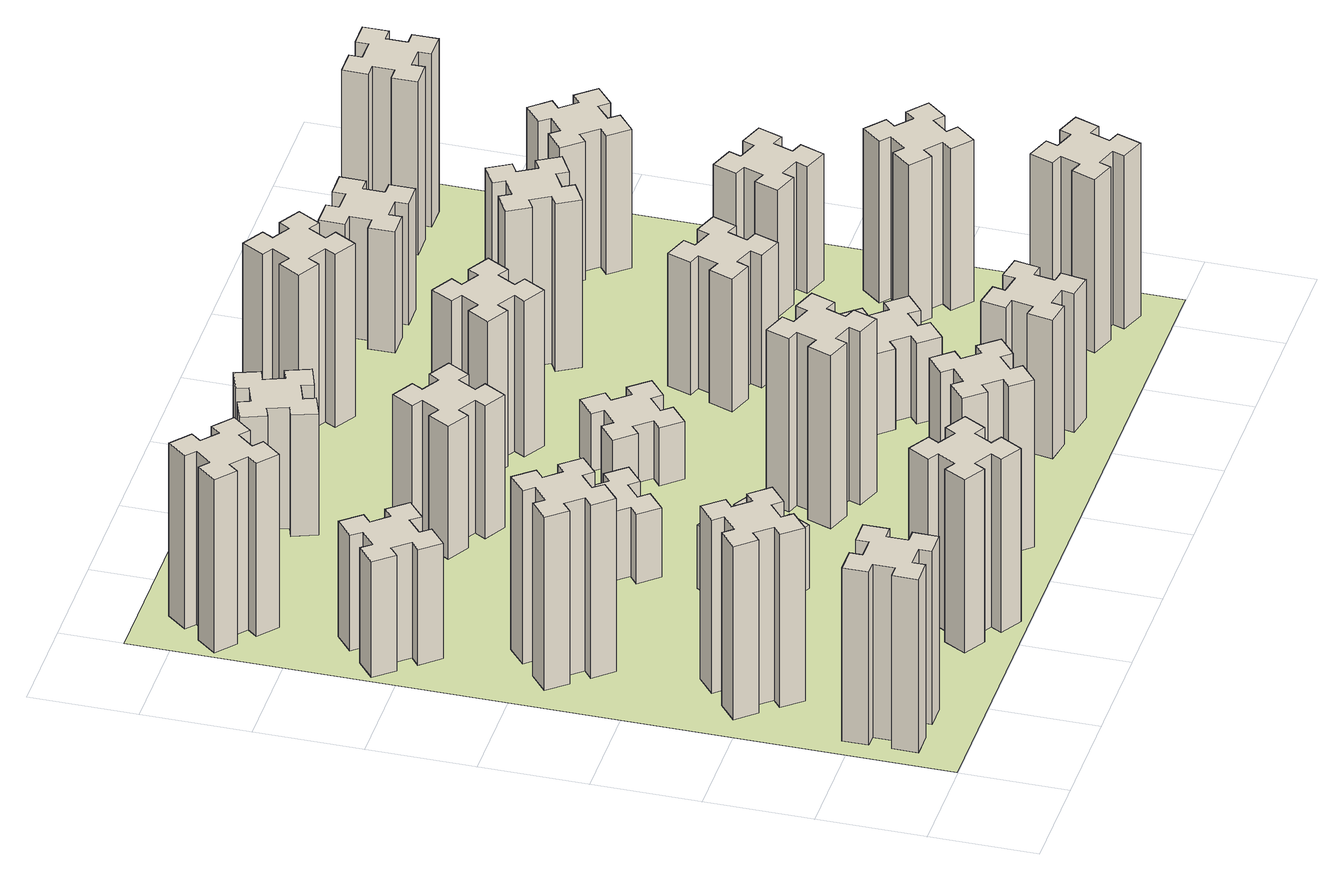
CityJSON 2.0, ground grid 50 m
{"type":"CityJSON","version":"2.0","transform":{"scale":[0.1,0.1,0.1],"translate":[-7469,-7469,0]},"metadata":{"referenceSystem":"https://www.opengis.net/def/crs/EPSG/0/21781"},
"CityObjects":{
"building1":{"type":"Building","attributes":{"class":"1000","function":"1000","usage":"1000","yearOfConstruction":2016,"roofType":"1000","measuredHeight":90,"storeysAboveGround":30,"storeysBelowGround":0},"geometry":[{"type":"Solid","lod":"1","boundaries":[[[[0,1,2,3,4,5,6,7,8,9,10,11,12,13,14,15,16,17,18,19]],[[17,16,20,21]],[[16,15,22,20]],[[15,14,23,22]],[[14,13,24,23]],[[13,12,25,24]],[[12,11,26,25]],[[11,10,27,26]],[[10,9,28,27]],[[9,8,29,28]],[[8,7,30,29]],[[7,6,31,30]],[[6,5,32,31]],[[5,4,33,32]],[[4,3,34,33]],[[3,2,35,34]],[[2,1,36,35]],[[1,0,37,36]],[[0,19,38,37]],[[19,18,39,38]],[[18,17,21,39]],[[24,25,26,27,28,29,30,31,32,33,34,35,36,37,38,39,21,20,22,23]]]]}]},
"building2":{"type":"Building","attributes":{"class":"1000","function":"1000","usage":"1000","yearOfConstruction":2016,"roofType":"1000","measuredHeight":90,"storeysAboveGround":30,"storeysBelowGround":0},"geometry":[{"type":"Solid","lod":"1","boundaries":[[[[40,41,42,43,44,45,46,47,48,49,50,51,52,53,54,55,56,57,58,59]],[[57,56,60,61]],[[56,55,62,60]],[[55,54,63,62]],[[54,53,64,63]],[[53,52,65,64]],[[52,51,66,65]],[[51,50,67,66]],[[50,49,68,67]],[[49,48,69,68]],[[48,47,70,69]],[[47,46,71,70]],[[46,45,72,71]],[[45,44,73,72]],[[44,43,74,73]],[[43,42,75,74]],[[42,41,76,75]],[[41,40,77,76]],[[40,59,78,77]],[[59,58,79,78]],[[58,57,61,79]],[[64,65,66,67,68,69,70,71,72,73,74,75,76,77,78,79,61,60,62,63]]]]}]},
"building3":{"type":"Building","attributes":{"class":"1000","function":"1000","usage":"1000","yearOfConstruction":2016,"roofType":"1000","measuredHeight":90,"storeysAboveGround":30,"storeysBelowGround":0},"geometry":[{"type":"Solid","lod":"1","boundaries":[[[[80,81,82,83,84,85,86,87,88,89,90,91,92,93,94,95,96,97,98,99]],[[97,96,100,101]],[[96,95,102,100]],[[95,94,103,102]],[[94,93,104,103]],[[93,92,105,104]],[[92,91,106,105]],[[91,90,107,106]],[[90,89,108,107]],[[89,88,109,108]],[[88,87,110,109]],[[87,86,111,110]],[[86,85,112,111]],[[85,84,113,112]],[[84,83,114,113]],[[83,82,115,114]],[[82,81,116,115]],[[81,80,117,116]],[[80,99,118,117]],[[99,98,119,118]],[[98,97,101,119]],[[104,105,106,107,108,109,110,111,112,113,114,115,116,117,118,119,101,100,102,103]]]]}]},
"building4":{"type":"Building","attributes":{"class":"1000","function":"1000","usage":"1000","yearOfConstruction":2016,"roofType":"1000","measuredHeight":60,"storeysAboveGround":30,"storeysBelowGround":0},"geometry":[{"type":"Solid","lod":"1","boundaries":[[[[120,121,122,123,124,125,126,127,128,129,130,131,132,133,134,135,136,137,138,139]],[[137,136,140,141]],[[136,135,142,140]],[[135,134,143,142]],[[134,133,144,143]],[[133,132,145,144]],[[132,131,146,145]],[[131,130,147,146]],[[130,129,148,147]],[[129,128,149,148]],[[128,127,150,149]],[[127,126,151,150]],[[126,125,152,151]],[[125,124,153,152]],[[124,123,154,153]],[[123,122,155,154]],[[122,121,156,155]],[[121,120,157,156]],[[120,139,158,157]],[[139,138,159,158]],[[138,137,141,159]],[[144,145,146,147,148,149,150,151,152,153,154,155,156,157,158,159,141,140,142,143]]]]}]},
"building5":{"type":"Building","attributes":{"class":"1000","function":"1000","usage":"1000","yearOfConstruction":2016,"roofType":"1000","measuredHeight":90,"storeysAboveGround":30,"storeysBelowGround":0},"geometry":[{"type":"Solid","lod":"1","boundaries":[[[[160,161,162,163,164,165,166,167,168,169,170,171,172,173,174,175,176,177,178,179]],[[177,176,180,181]],[[176,175,182,180]],[[175,174,183,182]],[[174,173,184,183]],[[173,172,185,184]],[[172,171,186,185]],[[171,170,187,186]],[[170,169,188,187]],[[169,168,189,188]],[[168,167,190,189]],[[167,166,191,190]],[[166,165,192,191]],[[165,164,193,192]],[[164,163,194,193]],[[163,162,195,194]],[[162,161,196,195]],[[161,160,197,196]],[[160,179,198,197]],[[179,178,199,198]],[[178,177,181,199]],[[184,185,186,187,188,189,190,191,192,193,194,195,196,197,198,199,181,180,182,183]]]]}]},
"building6":{"type":"Building","attributes":{"class":"1000","function":"1000","usage":"1000","yearOfConstruction":2016,"roofType":"1000","measuredHeight":90,"storeysAboveGround":30,"storeysBelowGround":0},"geometry":[{"type":"Solid","lod":"1","boundaries":[[[[200,201,202,203,204,205,206,207,208,209,210,211,212,213,214,215,216,217,218,219]],[[217,216,220,221]],[[216,215,222,220]],[[215,214,223,222]],[[214,213,224,223]],[[213,212,225,224]],[[212,211,226,225]],[[211,210,227,226]],[[210,209,228,227]],[[209,208,229,228]],[[208,207,230,229]],[[207,206,231,230]],[[206,205,232,231]],[[205,204,233,232]],[[204,203,234,233]],[[203,202,235,234]],[[202,201,236,235]],[[201,200,237,236]],[[200,219,238,237]],[[219,218,239,238]],[[218,217,221,239]],[[224,225,226,227,228,229,230,231,232,233,234,235,236,237,238,239,221,220,222,223]]]]}]},
"building7":{"type":"Building","attributes":{"class":"1000","function":"1000","usage":"1000","yearOfConstruction":2016,"roofType":"1000","measuredHeight":33,"storeysAboveGround":30,"storeysBelowGround":0},"geometry":[{"type":"Solid","lod":"1","boundaries":[[[[240,241,242,243,244,245,246,247,248,249,250,251,252,253,254,255,256,257,258,259]],[[257,256,260,261]],[[256,255,262,260]],[[255,254,263,262]],[[254,253,264,263]],[[253,252,265,264]],[[252,251,266,265]],[[251,250,267,266]],[[250,249,268,267]],[[249,248,269,268]],[[248,247,270,269]],[[247,246,271,270]],[[246,245,272,271]],[[245,244,273,272]],[[244,243,274,273]],[[243,242,275,274]],[[242,241,276,275]],[[241,240,277,276]],[[240,259,278,277]],[[259,258,279,278]],[[258,257,261,279]],[[264,265,266,267,268,269,270,271,272,273,274,275,276,277,278,279,261,260,262,263]]]]}]},
"building8":{"type":"Building","attributes":{"class":"1000","function":"1000","usage":"1000","yearOfConstruction":2016,"roofType":"1000","measuredHeight":36,"storeysAboveGround":30,"storeysBelowGround":0},"geometry":[{"type":"Solid","lod":"1","boundaries":[[[[280,281,282,283,284,285,286,287,288,289,290,291,292,293,294,295,296,297,298,299]],[[297,296,300,301]],[[296,295,302,300]],[[295,294,303,302]],[[294,293,304,303]],[[293,292,305,304]],[[292,291,306,305]],[[291,290,307,306]],[[290,289,308,307]],[[289,288,309,308]],[[288,287,310,309]],[[287,286,311,310]],[[286,285,312,311]],[[285,284,313,312]],[[284,283,314,313]],[[283,282,315,314]],[[282,281,316,315]],[[281,280,317,316]],[[280,299,318,317]],[[299,298,319,318]],[[298,297,301,319]],[[304,305,306,307,308,309,310,311,312,313,314,315,316,317,318,319,301,300,302,303]]]]}]},
"building9":{"type":"Building","attributes":{"class":"1000","function":"1000","usage":"1000","yearOfConstruction":2016,"roofType":"1000","measuredHeight":87,"storeysAboveGround":30,"storeysBelowGround":0},"geometry":[{"type":"Solid","lod":"1","boundaries":[[[[320,321,322,323,324,325,326,327,328,329,330,331,332,333,334,335,336,337,338,339]],[[337,336,340,341]],[[336,335,342,340]],[[335,334,343,342]],[[334,333,344,343]],[[333,332,345,344]],[[332,331,346,345]],[[331,330,347,346]],[[330,329,348,347]],[[329,328,349,348]],[[328,327,350,349]],[[327,326,351,350]],[[326,325,352,351]],[[325,324,353,352]],[[324,323,354,353]],[[323,322,355,354]],[[322,321,356,355]],[[321,320,357,356]],[[320,339,358,357]],[[339,338,359,358]],[[338,337,341,359]],[[344,345,346,347,348,349,350,351,352,353,354,355,356,357,358,359,341,340,342,343]]]]}]},
"building10":{"type":"Building","attributes":{"class":"1000","function":"1000","usage":"1000","yearOfConstruction":2016,"roofType":"1000","measuredHeight":69,"storeysAboveGround":30,"storeysBelowGround":0},"geometry":[{"type":"Solid","lod":"1","boundaries":[[[[360,361,362,363,364,365,366,367,368,369,370,371,372,373,374,375,376,377,378,379]],[[377,376,380,381]],[[376,375,382,380]],[[375,374,383,382]],[[374,373,384,383]],[[373,372,385,384]],[[372,371,386,385]],[[371,370,387,386]],[[370,369,388,387]],[[369,368,389,388]],[[368,367,390,389]],[[367,366,391,390]],[[366,365,392,391]],[[365,364,393,392]],[[364,363,394,393]],[[363,362,395,394]],[[362,361,396,395]],[[361,360,397,396]],[[360,379,398,397]],[[379,378,399,398]],[[378,377,381,399]],[[384,385,386,387,388,389,390,391,392,393,394,395,396,397,398,399,381,380,382,383]]]]}]},
"building11":{"type":"Building","attributes":{"class":"1000","function":"1000","usage":"1000","yearOfConstruction":2016,"roofType":"1000","measuredHeight":63,"storeysAboveGround":30,"storeysBelowGround":0},"geometry":[{"type":"Solid","lod":"1","boundaries":[[[[400,401,402,403,404,405,406,407,408,409,410,411,412,413,414,415,416,417,418,419]],[[417,416,420,421]],[[416,415,422,420]],[[415,414,423,422]],[[414,413,424,423]],[[413,412,425,424]],[[412,411,426,425]],[[411,410,427,426]],[[410,409,428,427]],[[409,408,429,428]],[[408,407,430,429]],[[407,406,431,430]],[[406,405,432,431]],[[405,404,433,432]],[[404,403,434,433]],[[403,402,435,434]],[[402,401,436,435]],[[401,400,437,436]],[[400,419,438,437]],[[419,418,439,438]],[[418,417,421,439]],[[424,425,426,427,428,429,430,431,432,433,434,435,436,437,438,439,421,420,422,423]]]]}]},
"building12":{"type":"Building","attributes":{"class":"1000","function":"1000","usage":"1000","yearOfConstruction":2016,"roofType":"1000","measuredHeight":90,"storeysAboveGround":30,"storeysBelowGround":0},"geometry":[{"type":"Solid","lod":"1","boundaries":[[[[440,441,442,443,444,445,446,447,448,449,450,451,452,453,454,455,456,457,458,459]],[[457,456,460,461]],[[456,455,462,460]],[[455,454,463,462]],[[454,453,464,463]],[[453,452,465,464]],[[452,451,466,465]],[[451,450,467,466]],[[450,449,468,467]],[[449,448,469,468]],[[448,447,470,469]],[[447,446,471,470]],[[446,445,472,471]],[[445,444,473,472]],[[444,443,474,473]],[[443,442,475,474]],[[442,441,476,475]],[[441,440,477,476]],[[440,459,478,477]],[[459,458,479,478]],[[458,457,461,479]],[[464,465,466,467,468,469,470,471,472,473,474,475,476,477,478,479,461,460,462,463]]]]}]},
"building13":{"type":"Building","attributes":{"class":"1000","function":"1000","usage":"1000","yearOfConstruction":2016,"roofType":"1000","measuredHeight":30,"storeysAboveGround":30,"storeysBelowGround":0},"geometry":[{"type":"Solid","lod":"1","boundaries":[[[[480,481,482,483,484,485,486,487,488,489,490,491,492,493,494,495,496,497,498,499]],[[497,496,500,501]],[[496,495,502,500]],[[495,494,503,502]],[[494,493,504,503]],[[493,492,505,504]],[[492,491,506,505]],[[491,490,507,506]],[[490,489,508,507]],[[489,488,509,508]],[[488,487,510,509]],[[487,486,511,510]],[[486,485,512,511]],[[485,484,513,512]],[[484,483,514,513]],[[483,482,515,514]],[[482,481,516,515]],[[481,480,517,516]],[[480,499,518,517]],[[499,498,519,518]],[[498,497,501,519]],[[504,505,506,507,508,509,510,511,512,513,514,515,516,517,518,519,501,500,502,503]]]]}]},
"building14":{"type":"Building","attributes":{"class":"1000","function":"1000","usage":"1000","yearOfConstruction":2016,"roofType":"1000","measuredHeight":81,"storeysAboveGround":30,"storeysBelowGround":0},"geometry":[{"type":"Solid","lod":"1","boundaries":[[[[520,521,522,523,524,525,526,527,528,529,530,531,532,533,534,535,536,537,538,539]],[[537,536,540,541]],[[536,535,542,540]],[[535,534,543,542]],[[534,533,544,543]],[[533,532,545,544]],[[532,531,546,545]],[[531,530,547,546]],[[530,529,548,547]],[[529,528,549,548]],[[528,527,550,549]],[[527,526,551,550]],[[526,525,552,551]],[[525,524,553,552]],[[524,523,554,553]],[[523,522,555,554]],[[522,521,556,555]],[[521,520,557,556]],[[520,539,558,557]],[[539,538,559,558]],[[538,537,541,559]],[[544,545,546,547,548,549,550,551,552,553,554,555,556,557,558,559,541,540,542,543]]]]}]},
"building15":{"type":"Building","attributes":{"class":"1000","function":"1000","usage":"1000","yearOfConstruction":2016,"roofType":"1000","measuredHeight":72,"storeysAboveGround":30,"storeysBelowGround":0},"geometry":[{"type":"Solid","lod":"1","boundaries":[[[[560,561,562,563,564,565,566,567,568,569,570,571,572,573,574,575,576,577,578,579]],[[577,576,580,581]],[[576,575,582,580]],[[575,574,583,582]],[[574,573,584,583]],[[573,572,585,584]],[[572,571,586,585]],[[571,570,587,586]],[[570,569,588,587]],[[569,568,589,588]],[[568,567,590,589]],[[567,566,591,590]],[[566,565,592,591]],[[565,564,593,592]],[[564,563,594,593]],[[563,562,595,594]],[[562,561,596,595]],[[561,560,597,596]],[[560,579,598,597]],[[579,578,599,598]],[[578,577,581,599]],[[584,585,586,587,588,589,590,591,592,593,594,595,596,597,598,599,581,580,582,583]]]]}]},
"building16":{"type":"Building","attributes":{"class":"1000","function":"1000","usage":"1000","yearOfConstruction":2016,"roofType":"1000","measuredHeight":90,"storeysAboveGround":30,"storeysBelowGround":0},"geometry":[{"type":"Solid","lod":"1","boundaries":[[[[600,601,602,603,604,605,606,607,608,609,610,611,612,613,614,615,616,617,618,619]],[[617,616,620,621]],[[616,615,622,620]],[[615,614,623,622]],[[614,613,624,623]],[[613,612,625,624]],[[612,611,626,625]],[[611,610,627,626]],[[610,609,628,627]],[[609,608,629,628]],[[608,607,630,629]],[[607,606,631,630]],[[606,605,632,631]],[[605,604,633,632]],[[604,603,634,633]],[[603,602,635,634]],[[602,601,636,635]],[[601,600,637,636]],[[600,619,638,637]],[[619,618,639,638]],[[618,617,621,639]],[[624,625,626,627,628,629,630,631,632,633,634,635,636,637,638,639,621,620,622,623]]]]}]},
"building17":{"type":"Building","attributes":{"class":"1000","function":"1000","usage":"1000","yearOfConstruction":2016,"roofType":"1000","measuredHeight":42,"storeysAboveGround":30,"storeysBelowGround":0},"geometry":[{"type":"Solid","lod":"1","boundaries":[[[[640,641,642,643,644,645,646,647,648,649,650,651,652,653,654,655,656,657,658,659]],[[657,656,660,661]],[[656,655,662,660]],[[655,654,663,662]],[[654,653,664,663]],[[653,652,665,664]],[[652,651,666,665]],[[651,650,667,666]],[[650,649,668,667]],[[649,648,669,668]],[[648,647,670,669]],[[647,646,671,670]],[[646,645,672,671]],[[645,644,673,672]],[[644,643,674,673]],[[643,642,675,674]],[[642,641,676,675]],[[641,640,677,676]],[[640,659,678,677]],[[659,658,679,678]],[[658,657,661,679]],[[664,665,666,667,668,669,670,671,672,673,674,675,676,677,678,679,661,660,662,663]]]]}]},
"building18":{"type":"Building","attributes":{"class":"1000","function":"1000","usage":"1000","yearOfConstruction":2016,"roofType":"1000","measuredHeight":69,"storeysAboveGround":30,"storeysBelowGround":0},"geometry":[{"type":"Solid","lod":"1","boundaries":[[[[680,681,682,683,684,685,686,687,688,689,690,691,692,693,694,695,696,697,698,699]],[[697,696,700,701]],[[696,695,702,700]],[[695,694,703,702]],[[694,693,704,703]],[[693,692,705,704]],[[692,691,706,705]],[[691,690,707,706]],[[690,689,708,707]],[[689,688,709,708]],[[688,687,710,709]],[[687,686,711,710]],[[686,685,712,711]],[[685,684,713,712]],[[684,683,714,713]],[[683,682,715,714]],[[682,681,716,715]],[[681,680,717,716]],[[680,699,718,717]],[[699,698,719,718]],[[698,697,701,719]],[[704,705,706,707,708,709,710,711,712,713,714,715,716,717,718,719,701,700,702,703]]]]}]},
"building19":{"type":"Building","attributes":{"class":"1000","function":"1000","usage":"1000","yearOfConstruction":2016,"roofType":"1000","measuredHeight":87,"storeysAboveGround":30,"storeysBelowGround":0},"geometry":[{"type":"Solid","lod":"1","boundaries":[[[[720,721,722,723,724,725,726,727,728,729,730,731,732,733,734,735,736,737,738,739]],[[737,736,740,741]],[[736,735,742,740]],[[735,734,743,742]],[[734,733,744,743]],[[733,732,745,744]],[[732,731,746,745]],[[731,730,747,746]],[[730,729,748,747]],[[729,728,749,748]],[[728,727,750,749]],[[727,726,751,750]],[[726,725,752,751]],[[725,724,753,752]],[[724,723,754,753]],[[723,722,755,754]],[[722,721,756,755]],[[721,720,757,756]],[[720,739,758,757]],[[739,738,759,758]],[[738,737,741,759]],[[744,745,746,747,748,749,750,751,752,753,754,755,756,757,758,759,741,740,742,743]]]]}]},
"building20":{"type":"Building","attributes":{"class":"1000","function":"1000","usage":"1000","yearOfConstruction":2016,"roofType":"1000","measuredHeight":90,"storeysAboveGround":30,"storeysBelowGround":0},"geometry":[{"type":"Solid","lod":"1","boundaries":[[[[760,761,762,763,764,765,766,767,768,769,770,771,772,773,774,775,776,777,778,779]],[[777,776,780,781]],[[776,775,782,780]],[[775,774,783,782]],[[774,773,784,783]],[[773,772,785,784]],[[772,771,786,785]],[[771,770,787,786]],[[770,769,788,787]],[[769,768,789,788]],[[768,767,790,789]],[[767,766,791,790]],[[766,765,792,791]],[[765,764,793,792]],[[764,763,794,793]],[[763,762,795,794]],[[762,761,796,795]],[[761,760,797,796]],[[760,779,798,797]],[[779,778,799,798]],[[778,777,781,799]],[[784,785,786,787,788,789,790,791,792,793,794,795,796,797,798,799,781,780,782,783]]]]}]},
"building21":{"type":"Building","attributes":{"class":"1000","function":"1000","usage":"1000","yearOfConstruction":2016,"roofType":"1000","measuredHeight":63,"storeysAboveGround":30,"storeysBelowGround":0},"geometry":[{"type":"Solid","lod":"1","boundaries":[[[[800,801,802,803,804,805,806,807,808,809,810,811,812,813,814,815,816,817,818,819]],[[817,816,820,821]],[[816,815,822,820]],[[815,814,823,822]],[[814,813,824,823]],[[813,812,825,824]],[[812,811,826,825]],[[811,810,827,826]],[[810,809,828,827]],[[809,808,829,828]],[[808,807,830,829]],[[807,806,831,830]],[[806,805,832,831]],[[805,804,833,832]],[[804,803,834,833]],[[803,802,835,834]],[[802,801,836,835]],[[801,800,837,836]],[[800,819,838,837]],[[819,818,839,838]],[[818,817,821,839]],[[824,825,826,827,828,829,830,831,832,833,834,835,836,837,838,839,821,820,822,823]]]]}]},
"building22":{"type":"Building","attributes":{"class":"1000","function":"1000","usage":"1000","yearOfConstruction":2016,"roofType":"1000","measuredHeight":84,"storeysAboveGround":30,"storeysBelowGround":0},"geometry":[{"type":"Solid","lod":"1","boundaries":[[[[840,841,842,843,844,845,846,847,848,849,850,851,852,853,854,855,856,857,858,859]],[[857,856,860,861]],[[856,855,862,860]],[[855,854,863,862]],[[854,853,864,863]],[[853,852,865,864]],[[852,851,866,865]],[[851,850,867,866]],[[850,849,868,867]],[[849,848,869,868]],[[848,847,870,869]],[[847,846,871,870]],[[846,845,872,871]],[[845,844,873,872]],[[844,843,874,873]],[[843,842,875,874]],[[842,841,876,875]],[[841,840,877,876]],[[840,859,878,877]],[[859,858,879,878]],[[858,857,861,879]],[[864,865,866,867,868,869,870,871,872,873,874,875,876,877,878,879,861,860,862,863]]]]}]},
"building23":{"type":"Building","attributes":{"class":"1000","function":"1000","usage":"1000","yearOfConstruction":2016,"roofType":"1000","measuredHeight":66,"storeysAboveGround":30,"storeysBelowGround":0},"geometry":[{"type":"Solid","lod":"1","boundaries":[[[[880,881,882,883,884,885,886,887,888,889,890,891,892,893,894,895,896,897,898,899]],[[897,896,900,901]],[[896,895,902,900]],[[895,894,903,902]],[[894,893,904,903]],[[893,892,905,904]],[[892,891,906,905]],[[891,890,907,906]],[[890,889,908,907]],[[889,888,909,908]],[[888,887,910,909]],[[887,886,911,910]],[[886,885,912,911]],[[885,884,913,912]],[[884,883,914,913]],[[883,882,915,914]],[[882,881,916,915]],[[881,880,917,916]],[[880,899,918,917]],[[899,898,919,918]],[[898,897,901,919]],[[904,905,906,907,908,909,910,911,912,913,914,915,916,917,918,919,901,900,902,903]]]]}]},
"building24":{"type":"Building","attributes":{"class":"1000","function":"1000","usage":"1000","yearOfConstruction":2016,"roofType":"1000","measuredHeight":72,"storeysAboveGround":30,"storeysBelowGround":0},"geometry":[{"type":"Solid","lod":"1","boundaries":[[[[920,921,922,923,924,925,926,927,928,929,930,931,932,933,934,935,936,937,938,939]],[[937,936,940,941]],[[936,935,942,940]],[[935,934,943,942]],[[934,933,944,943]],[[933,932,945,944]],[[932,931,946,945]],[[931,930,947,946]],[[930,929,948,947]],[[929,928,949,948]],[[928,927,950,949]],[[927,926,951,950]],[[926,925,952,951]],[[925,924,953,952]],[[924,923,954,953]],[[923,922,955,954]],[[922,921,956,955]],[[921,920,957,956]],[[920,939,958,957]],[[939,938,959,958]],[[938,937,941,959]],[[944,945,946,947,948,949,950,951,952,953,954,955,956,957,958,959,941,940,942,943]]]]}]},
"building25":{"type":"Building","attributes":{"class":"1000","function":"1000","usage":"1000","yearOfConstruction":2016,"roofType":"1000","measuredHeight":90,"storeysAboveGround":30,"storeysBelowGround":0},"geometry":[{"type":"Solid","lod":"1","boundaries":[[[[960,961,962,963,964,965,966,967,968,969,970,971,972,973,974,975,976,977,978,979]],[[977,976,980,981]],[[976,975,982,980]],[[975,974,983,982]],[[974,973,984,983]],[[973,972,985,984]],[[972,971,986,985]],[[971,970,987,986]],[[970,969,988,987]],[[969,968,989,988]],[[968,967,990,989]],[[967,966,991,990]],[[966,965,992,991]],[[965,964,993,992]],[[964,963,994,993]],[[963,962,995,994]],[[962,961,996,995]],[[961,960,997,996]],[[960,979,998,997]],[[979,978,999,998]],[[978,977,981,999]],[[984,985,986,987,988,989,990,991,992,993,994,995,996,997,998,999,981,980,982,983]]]]}]},
"landuse1":{"type":"LandUse","attributes":{"name":"plot1","function":"1010"},"geometry":[{"type":"MultiSurface","lod":"1","boundaries":[[[1000,1001,1002,1003]]]}]}
},
"vertices":[
[165,425,0],[165,325,0],[105,325,0],[105,205,0],[225,205,0],[225,265,0],[325,265,0],[325,205,0],[445,205,0],[445,325,0],[385,325,0],[385,425,0],[445,425,0],[445,545,0],[325,545,0],[325,485,0],[225,485,0],[225,545,0],[105,545,0],[105,425,0],[225,485,900],[225,545,900],[325,485,900],[325,545,900],[445,545,900],[445,425,900],[385,425,900],[385,325,900],[445,325,900],[445,205,900],[325,205,900],[325,265,900],[225,265,900],[225,205,900],[105,205,900],[105,325,900],[165,325,900],[165,425,900],[105,425,900],[105,545,900],
[492,1048,0],[427,1124,0],[473,1163,0],[396,1255,0],[304,1178,0],[343,1132,0],[266,1067,0],[228,1113,0],[136,1036,0],[213,944,0],[259,983,0],[323,906,0],[277,868,0],[354,776,0],[446,853,0],[408,899,0],[484,963,0],[523,917,0],[615,994,0],[538,1086,0],[484,963,900],[523,917,900],[408,899,900],[446,853,900],[354,776,900],[277,868,900],[323,906,900],[259,983,900],[213,944,900],[136,1036,900],[228,1113,900],[266,1067,900],[343,1132,900],[304,1178,900],[396,1255,900],[473,1163,900],[427,1124,900],[492,1048,900],[538,1086,900],[615,994,900],
[492,1888,0],[427,1964,0],[473,2003,0],[396,2095,0],[304,2018,0],[343,1972,0],[266,1907,0],[228,1953,0],[136,1876,0],[213,1784,0],[259,1823,0],[323,1746,0],[277,1708,0],[354,1616,0],[446,1693,0],[408,1739,0],[484,1803,0],[523,1757,0],[615,1834,0],[538,1926,0],[484,1803,900],[523,1757,900],[408,1739,900],[446,1693,900],[354,1616,900],[277,1708,900],[323,1746,900],[259,1823,900],[213,1784,900],[136,1876,900],[228,1953,900],[266,1907,900],[343,1972,900],[304,2018,900],[396,2095,900],[473,2003,900],[427,1964,900],[492,1888,900],[538,1926,900],[615,1834,900],
[243,2712,0],[166,2647,0],[128,2693,0],[36,2616,0],[113,2524,0],[159,2563,0],[223,2486,0],[177,2448,0],[254,2356,0],[346,2433,0],[308,2479,0],[384,2543,0],[423,2497,0],[515,2574,0],[438,2666,0],[392,2628,0],[327,2704,0],[373,2743,0],[296,2835,0],[204,2758,0],[327,2704,600],[373,2743,600],[392,2628,600],[438,2666,600],[515,2574,600],[423,2497,600],[384,2543,600],[308,2479,600],[346,2433,600],[254,2356,600],[177,2448,600],[223,2486,600],[159,2563,600],[113,2524,600],[36,2616,600],[128,2693,600],[166,2647,600],[243,2712,600],[204,2758,600],[296,2835,600],
[1214,346,0],[1127,396,0],[1157,448,0],[1053,508,0],[993,404,0],[1045,374,0],[995,287,0],[943,317,0],[883,213,0],[987,153,0],[1017,205,0],[1104,155,0],[1074,103,0],[1178,43,0],[1238,147,0],[1186,177,0],[1236,264,0],[1288,234,0],[1348,338,0],[1244,398,0],[1236,264,900],[1288,234,900],[1186,177,900],[1238,147,900],[1178,43,900],[1074,103,900],[1104,155,900],[1017,205,900],[987,153,900],[883,213,900],[943,317,900],[995,287,900],[1045,374,900],[993,404,900],[1053,508,900],[1157,448,900],[1127,396,900],[1214,346,900],[1244,398,900],[1348,338,900],
[384,3387,0],[308,3452,0],[346,3498,0],[254,3575,0],[177,3483,0],[223,3444,0],[159,3368,0],[113,3406,0],[36,3314,0],[128,3237,0],[166,3283,0],[243,3219,0],[204,3173,0],[296,3096,0],[373,3188,0],[327,3226,0],[392,3303,0],[438,3264,0],[515,3356,0],[423,3433,0],[392,3303,900],[438,3264,900],[327,3226,900],[373,3188,900],[296,3096,900],[204,3173,900],[243,3219,900],[166,3283,900],[128,3237,900],[36,3314,900],[113,3406,900],[159,3368,900],[223,3444,900],[177,3483,900],[254,3575,900],[346,3498,900],[308,3452,900],[384,3387,900],[423,3433,900],[515,3356,900],
[1186,1117,0],[1236,1204,0],[1288,1174,0],[1348,1278,0],[1244,1338,0],[1214,1286,0],[1127,1336,0],[1157,1388,0],[1053,1448,0],[993,1344,0],[1045,1314,0],[995,1227,0],[943,1257,0],[883,1153,0],[987,1093,0],[1017,1145,0],[1104,1095,0],[1074,1043,0],[1178,983,0],[1238,1087,0],[1104,1095,330],[1074,1043,330],[1017,1145,330],[987,1093,330],[883,1153,330],[943,1257,330],[995,1227,330],[1045,1314,330],[993,1344,330],[1053,1448,330],[1157,1388,330],[1127,1336,330],[1214,1286,330],[1244,1338,330],[1348,1278,330],[1288,1174,330],[1236,1204,330],[1186,1117,330],[1238,1087,330],[1178,983,330],
[1083,1972,0],[1006,1907,0],[968,1953,0],[876,1876,0],[953,1784,0],[999,1823,0],[1063,1746,0],[1017,1708,0],[1094,1616,0],[1186,1693,0],[1148,1739,0],[1224,1803,0],[1263,1757,0],[1355,1834,0],[1278,1926,0],[1232,1888,0],[1167,1964,0],[1213,2003,0],[1136,2095,0],[1044,2018,0],[1167,1964,360],[1213,2003,360],[1232,1888,360],[1278,1926,360],[1355,1834,360],[1263,1757,360],[1224,1803,360],[1148,1739,360],[1186,1693,360],[1094,1616,360],[1017,1708,360],[1063,1746,360],[999,1823,360],[953,1784,360],[876,1876,360],[968,1953,360],[1006,1907,360],[1083,1972,360],[1044,2018,360],[1136,2095,360],
[1639,343,0],[1703,266,0],[1657,228,0],[1734,136,0],[1826,213,0],[1788,259,0],[1864,323,0],[1903,277,0],[1995,354,0],[1918,446,0],[1872,408,0],[1807,484,0],[1853,523,0],[1776,615,0],[1684,538,0],[1723,492,0],[1646,427,0],[1608,473,0],[1516,396,0],[1593,304,0],[1646,427,870],[1608,473,870],[1723,492,870],[1684,538,870],[1776,615,870],[1853,523,870],[1807,484,870],[1872,408,870],[1918,446,870],[1995,354,870],[1903,277,870],[1864,323,870],[1788,259,870],[1826,213,870],[1734,136,870],[1657,228,870],[1703,266,870],[1639,343,870],[1593,304,870],[1516,396,870],
[1314,2666,0],[1227,2716,0],[1257,2768,0],[1153,2828,0],[1093,2724,0],[1145,2694,0],[1095,2607,0],[1043,2637,0],[983,2533,0],[1087,2473,0],[1117,2525,0],[1204,2475,0],[1174,2423,0],[1278,2363,0],[1338,2467,0],[1286,2497,0],[1336,2584,0],[1388,2554,0],[1448,2658,0],[1344,2718,0],[1336,2584,690],[1388,2554,690],[1286,2497,690],[1338,2467,690],[1278,2363,690],[1174,2423,690],[1204,2475,690],[1117,2525,690],[1087,2473,690],[983,2533,690],[1043,2637,690],[1095,2607,690],[1145,2694,690],[1093,2724,690],[1153,2828,690],[1257,2768,690],[1227,2716,690],[1314,2666,690],[1344,2718,690],[1448,2658,690],
[1125,3456,0],[1031,3422,0],[1010,3478,0],[897,3437,0],[939,3324,0],[995,3345,0],[1029,3251,0],[973,3230,0],[1014,3117,0],[1127,3159,0],[1106,3215,0],[1200,3249,0],[1220,3193,0],[1333,3234,0],[1292,3347,0],[1236,3326,0],[1202,3420,0],[1258,3440,0],[1217,3553,0],[1104,3512,0],[1202,3420,630],[1258,3440,630],[1236,3326,630],[1292,3347,630],[1333,3234,630],[1220,3193,630],[1200,3249,630],[1106,3215,630],[1127,3159,630],[1014,3117,630],[973,3230,630],[1029,3251,630],[995,3345,630],[939,3324,630],[897,3437,630],[1010,3478,630],[1031,3422,630],[1125,3456,630],[1104,3512,630],[1217,3553,630],
[1769,1200,0],[1735,1106,0],[1679,1127,0],[1637,1014,0],[1750,973,0],[1771,1029,0],[1865,995,0],[1844,939,0],[1957,897,0],[1998,1010,0],[1942,1031,0],[1976,1125,0],[2032,1104,0],[2073,1217,0],[1960,1258,0],[1940,1202,0],[1846,1236,0],[1867,1292,0],[1754,1333,0],[1713,1220,0],[1846,1236,900],[1867,1292,900],[1940,1202,900],[1960,1258,900],[2073,1217,900],[2032,1104,900],[1976,1125,900],[1942,1031,900],[1998,1010,900],[1957,897,900],[1844,939,900],[1865,995,900],[1771,1029,900],[1750,973,900],[1637,1014,900],[1679,1127,900],[1735,1106,900],[1769,1200,900],[1713,1220,900],[1754,1333,900],
[1972,1988,0],[1907,2064,0],[1953,2103,0],[1876,2195,0],[1784,2118,0],[1823,2072,0],[1746,2007,0],[1708,2053,0],[1616,1976,0],[1693,1884,0],[1739,1923,0],[1803,1846,0],[1757,1808,0],[1834,1716,0],[1926,1793,0],[1888,1839,0],[1964,1903,0],[2003,1857,0],[2095,1934,0],[2018,2026,0],[1964,1903,300],[2003,1857,300],[1888,1839,300],[1926,1793,300],[1834,1716,300],[1757,1808,300],[1803,1846,300],[1739,1923,300],[1693,1884,300],[1616,1976,300],[1708,2053,300],[1746,2007,300],[1823,2072,300],[1784,2118,300],[1876,2195,300],[1953,2103,300],[1907,2064,300],[1972,1988,300],[2018,2026,300],[2095,1934,300],
[1926,2497,0],[1976,2584,0],[2028,2554,0],[2088,2658,0],[1984,2718,0],[1954,2666,0],[1867,2716,0],[1897,2768,0],[1793,2828,0],[1733,2724,0],[1785,2694,0],[1735,2607,0],[1683,2637,0],[1623,2533,0],[1727,2473,0],[1757,2525,0],[1844,2475,0],[1814,2423,0],[1918,2363,0],[1978,2467,0],[1844,2475,810],[1814,2423,810],[1757,2525,810],[1727,2473,810],[1623,2533,810],[1683,2637,810],[1735,2607,810],[1785,2694,810],[1733,2724,810],[1793,2828,810],[1897,2768,810],[1867,2716,810],[1954,2666,810],[1984,2718,810],[2088,2658,810],[2028,2554,810],[1976,2584,810],[1926,2497,810],[1978,2467,810],[1918,2363,810],
[2496,444,0],[2478,345,0],[2419,356,0],[2398,237,0],[2517,217,0],[2527,276,0],[2625,258,0],[2615,199,0],[2733,178,0],[2754,297,0],[2695,307,0],[2712,405,0],[2771,395,0],[2792,513,0],[2674,534,0],[2664,475,0],[2565,492,0],[2576,551,0],[2457,572,0],[2437,454,0],[2565,492,720],[2576,551,720],[2664,475,720],[2674,534,720],[2792,513,720],[2771,395,720],[2712,405,720],[2695,307,720],[2754,297,720],[2733,178,720],[2615,199,720],[2625,258,720],[2527,276,720],[2517,217,720],[2398,237,720],[2419,356,720],[2478,345,720],[2496,444,720],[2437,454,720],[2457,572,720],
[1954,3506,0],[1867,3556,0],[1897,3608,0],[1793,3668,0],[1733,3564,0],[1785,3534,0],[1735,3447,0],[1683,3477,0],[1623,3373,0],[1727,3313,0],[1757,3365,0],[1844,3315,0],[1814,3263,0],[1918,3203,0],[1978,3307,0],[1926,3337,0],[1976,3424,0],[2028,3394,0],[2088,3498,0],[1984,3558,0],[1976,3424,900],[2028,3394,900],[1926,3337,900],[1978,3307,900],[1918,3203,900],[1814,3263,900],[1844,3315,900],[1757,3365,900],[1727,3313,900],[1623,3373,900],[1683,3477,900],[1735,3447,900],[1785,3534,900],[1733,3564,900],[1793,3668,900],[1897,3608,900],[1867,3556,900],[1954,3506,900],[1984,3558,900],[2088,3498,900],
[2563,1132,0],[2486,1067,0],[2448,1113,0],[2356,1036,0],[2433,944,0],[2479,983,0],[2543,906,0],[2497,868,0],[2574,776,0],[2666,853,0],[2628,899,0],[2704,963,0],[2743,917,0],[2835,994,0],[2758,1086,0],[2712,1048,0],[2647,1124,0],[2693,1163,0],[2616,1255,0],[2524,1178,0],[2647,1124,420],[2693,1163,420],[2712,1048,420],[2758,1086,420],[2835,994,420],[2743,917,420],[2704,963,420],[2628,899,420],[2666,853,420],[2574,776,420],[2497,868,420],[2543,906,420],[2479,983,420],[2433,944,420],[2356,1036,420],[2448,1113,420],[2486,1067,420],[2563,1132,420],[2524,1178,420],[2616,1255,420],
[2682,1671,0],[2716,1765,0],[2772,1744,0],[2813,1857,0],[2700,1898,0],[2680,1842,0],[2586,1876,0],[2607,1932,0],[2494,1973,0],[2453,1860,0],[2509,1840,0],[2475,1746,0],[2419,1767,0],[2377,1654,0],[2490,1613,0],[2511,1669,0],[2605,1635,0],[2584,1579,0],[2697,1537,0],[2738,1650,0],[2605,1635,690],[2584,1579,690],[2511,1669,690],[2490,1613,690],[2377,1654,690],[2419,1767,690],[2475,1746,690],[2509,1840,690],[2453,1860,690],[2494,1973,690],[2607,1932,690],[2586,1876,690],[2680,1842,690],[2700,1898,690],[2813,1857,690],[2772,1744,690],[2716,1765,690],[2682,1671,690],[2738,1650,690],[2697,1537,690],
[2607,2475,0],[2694,2525,0],[2724,2473,0],[2828,2533,0],[2768,2637,0],[2716,2607,0],[2666,2694,0],[2718,2724,0],[2658,2828,0],[2554,2768,0],[2584,2716,0],[2497,2666,0],[2467,2718,0],[2363,2658,0],[2423,2554,0],[2475,2584,0],[2525,2497,0],[2473,2467,0],[2533,2363,0],[2637,2423,0],[2525,2497,870],[2473,2467,870],[2475,2584,870],[2423,2554,870],[2363,2658,870],[2467,2718,870],[2497,2666,870],[2584,2716,870],[2554,2768,870],[2658,2828,870],[2718,2724,870],[2666,2694,870],[2716,2607,870],[2768,2637,870],[2828,2533,870],[2724,2473,870],[2694,2525,870],[2607,2475,870],[2637,2423,870],[2533,2363,870],
[3520,462,0],[3426,496,0],[3447,552,0],[3334,593,0],[3293,480,0],[3349,460,0],[3315,366,0],[3259,387,0],[3217,274,0],[3330,233,0],[3351,289,0],[3445,255,0],[3424,199,0],[3537,157,0],[3578,270,0],[3522,291,0],[3556,385,0],[3612,364,0],[3653,477,0],[3540,518,0],[3556,385,900],[3612,364,900],[3522,291,900],[3578,270,900],[3537,157,900],[3424,199,900],[3445,255,900],[3351,289,900],[3330,233,900],[3217,274,900],[3259,387,900],[3315,366,900],[3349,460,900],[3293,480,900],[3334,593,900],[3447,552,900],[3426,496,900],[3520,462,900],[3540,518,900],[3653,477,900],
[2645,3445,0],[2545,3445,0],[2545,3505,0],[2425,3505,0],[2425,3385,0],[2485,3385,0],[2485,3285,0],[2425,3285,0],[2425,3165,0],[2545,3165,0],[2545,3225,0],[2645,3225,0],[2645,3165,0],[2765,3165,0],[2765,3285,0],[2705,3285,0],[2705,3385,0],[2765,3385,0],[2765,3505,0],[2645,3505,0],[2705,3385,630],[2765,3385,630],[2705,3285,630],[2765,3285,630],[2765,3165,630],[2645,3165,630],[2645,3225,630],[2545,3225,630],[2545,3165,630],[2425,3165,630],[2425,3285,630],[2485,3285,630],[2485,3385,630],[2425,3385,630],[2425,3505,630],[2545,3505,630],[2545,3445,630],[2645,3445,630],[2645,3505,630],[2765,3505,630],
[3487,1006,0],[3552,1083,0],[3598,1044,0],[3675,1136,0],[3583,1213,0],[3544,1167,0],[3468,1232,0],[3506,1278,0],[3414,1355,0],[3337,1263,0],[3383,1224,0],[3319,1148,0],[3273,1186,0],[3196,1094,0],[3288,1017,0],[3326,1063,0],[3403,999,0],[3364,953,0],[3456,876,0],[3533,968,0],[3403,999,840],[3364,953,840],[3326,1063,840],[3288,1017,840],[3196,1094,840],[3273,1186,840],[3319,1148,840],[3383,1224,840],[3337,1263,840],[3414,1355,840],[3506,1278,840],[3468,1232,840],[3544,1167,840],[3583,1213,840],[3675,1136,840],[3598,1044,840],[3552,1083,840],[3487,1006,840],[3533,968,840],[3456,876,840],
[3420,1842,0],[3326,1876,0],[3347,1932,0],[3234,1973,0],[3193,1860,0],[3249,1840,0],[3215,1746,0],[3159,1767,0],[3117,1654,0],[3230,1613,0],[3251,1669,0],[3345,1635,0],[3324,1579,0],[3437,1537,0],[3478,1650,0],[3422,1671,0],[3456,1765,0],[3512,1744,0],[3553,1857,0],[3440,1898,0],[3456,1765,660],[3512,1744,660],[3422,1671,660],[3478,1650,660],[3437,1537,660],[3324,1579,660],[3345,1635,660],[3251,1669,660],[3230,1613,660],[3117,1654,660],[3159,1767,660],[3215,1746,660],[3249,1840,660],[3193,1860,660],[3234,1973,660],[3347,1932,660],[3326,1876,660],[3420,1842,660],[3440,1898,660],[3553,1857,660],
[3219,2563,0],[3283,2486,0],[3237,2448,0],[3314,2356,0],[3406,2433,0],[3368,2479,0],[3444,2543,0],[3483,2497,0],[3575,2574,0],[3498,2666,0],[3452,2628,0],[3387,2704,0],[3433,2743,0],[3356,2835,0],[3264,2758,0],[3303,2712,0],[3226,2647,0],[3188,2693,0],[3096,2616,0],[3173,2524,0],[3226,2647,720],[3188,2693,720],[3303,2712,720],[3264,2758,720],[3356,2835,720],[3433,2743,720],[3387,2704,720],[3452,2628,720],[3498,2666,720],[3575,2574,720],[3483,2497,720],[3444,2543,720],[3368,2479,720],[3406,2433,720],[3314,2356,720],[3237,2448,720],[3283,2486,720],[3219,2563,720],[3173,2524,720],[3096,2616,720],
[3285,3325,0],[3385,3325,0],[3385,3265,0],[3505,3265,0],[3505,3385,0],[3445,3385,0],[3445,3485,0],[3505,3485,0],[3505,3605,0],[3385,3605,0],[3385,3545,0],[3285,3545,0],[3285,3605,0],[3165,3605,0],[3165,3485,0],[3225,3485,0],[3225,3385,0],[3165,3385,0],[3165,3265,0],[3285,3265,0],[3225,3385,900],[3165,3385,900],[3225,3485,900],[3165,3485,900],[3165,3605,900],[3285,3605,900],[3285,3545,900],[3385,3545,900],[3385,3605,900],[3505,3605,900],[3505,3485,900],[3445,3485,900],[3445,3385,900],[3505,3385,900],[3505,3265,900],[3385,3265,900],[3385,3325,900],[3285,3325,900],[3285,3265,900],[3165,3265,900],
[5,3705,0],[3705,3705,0],[3705,5,0],[5,5,0]
]}
